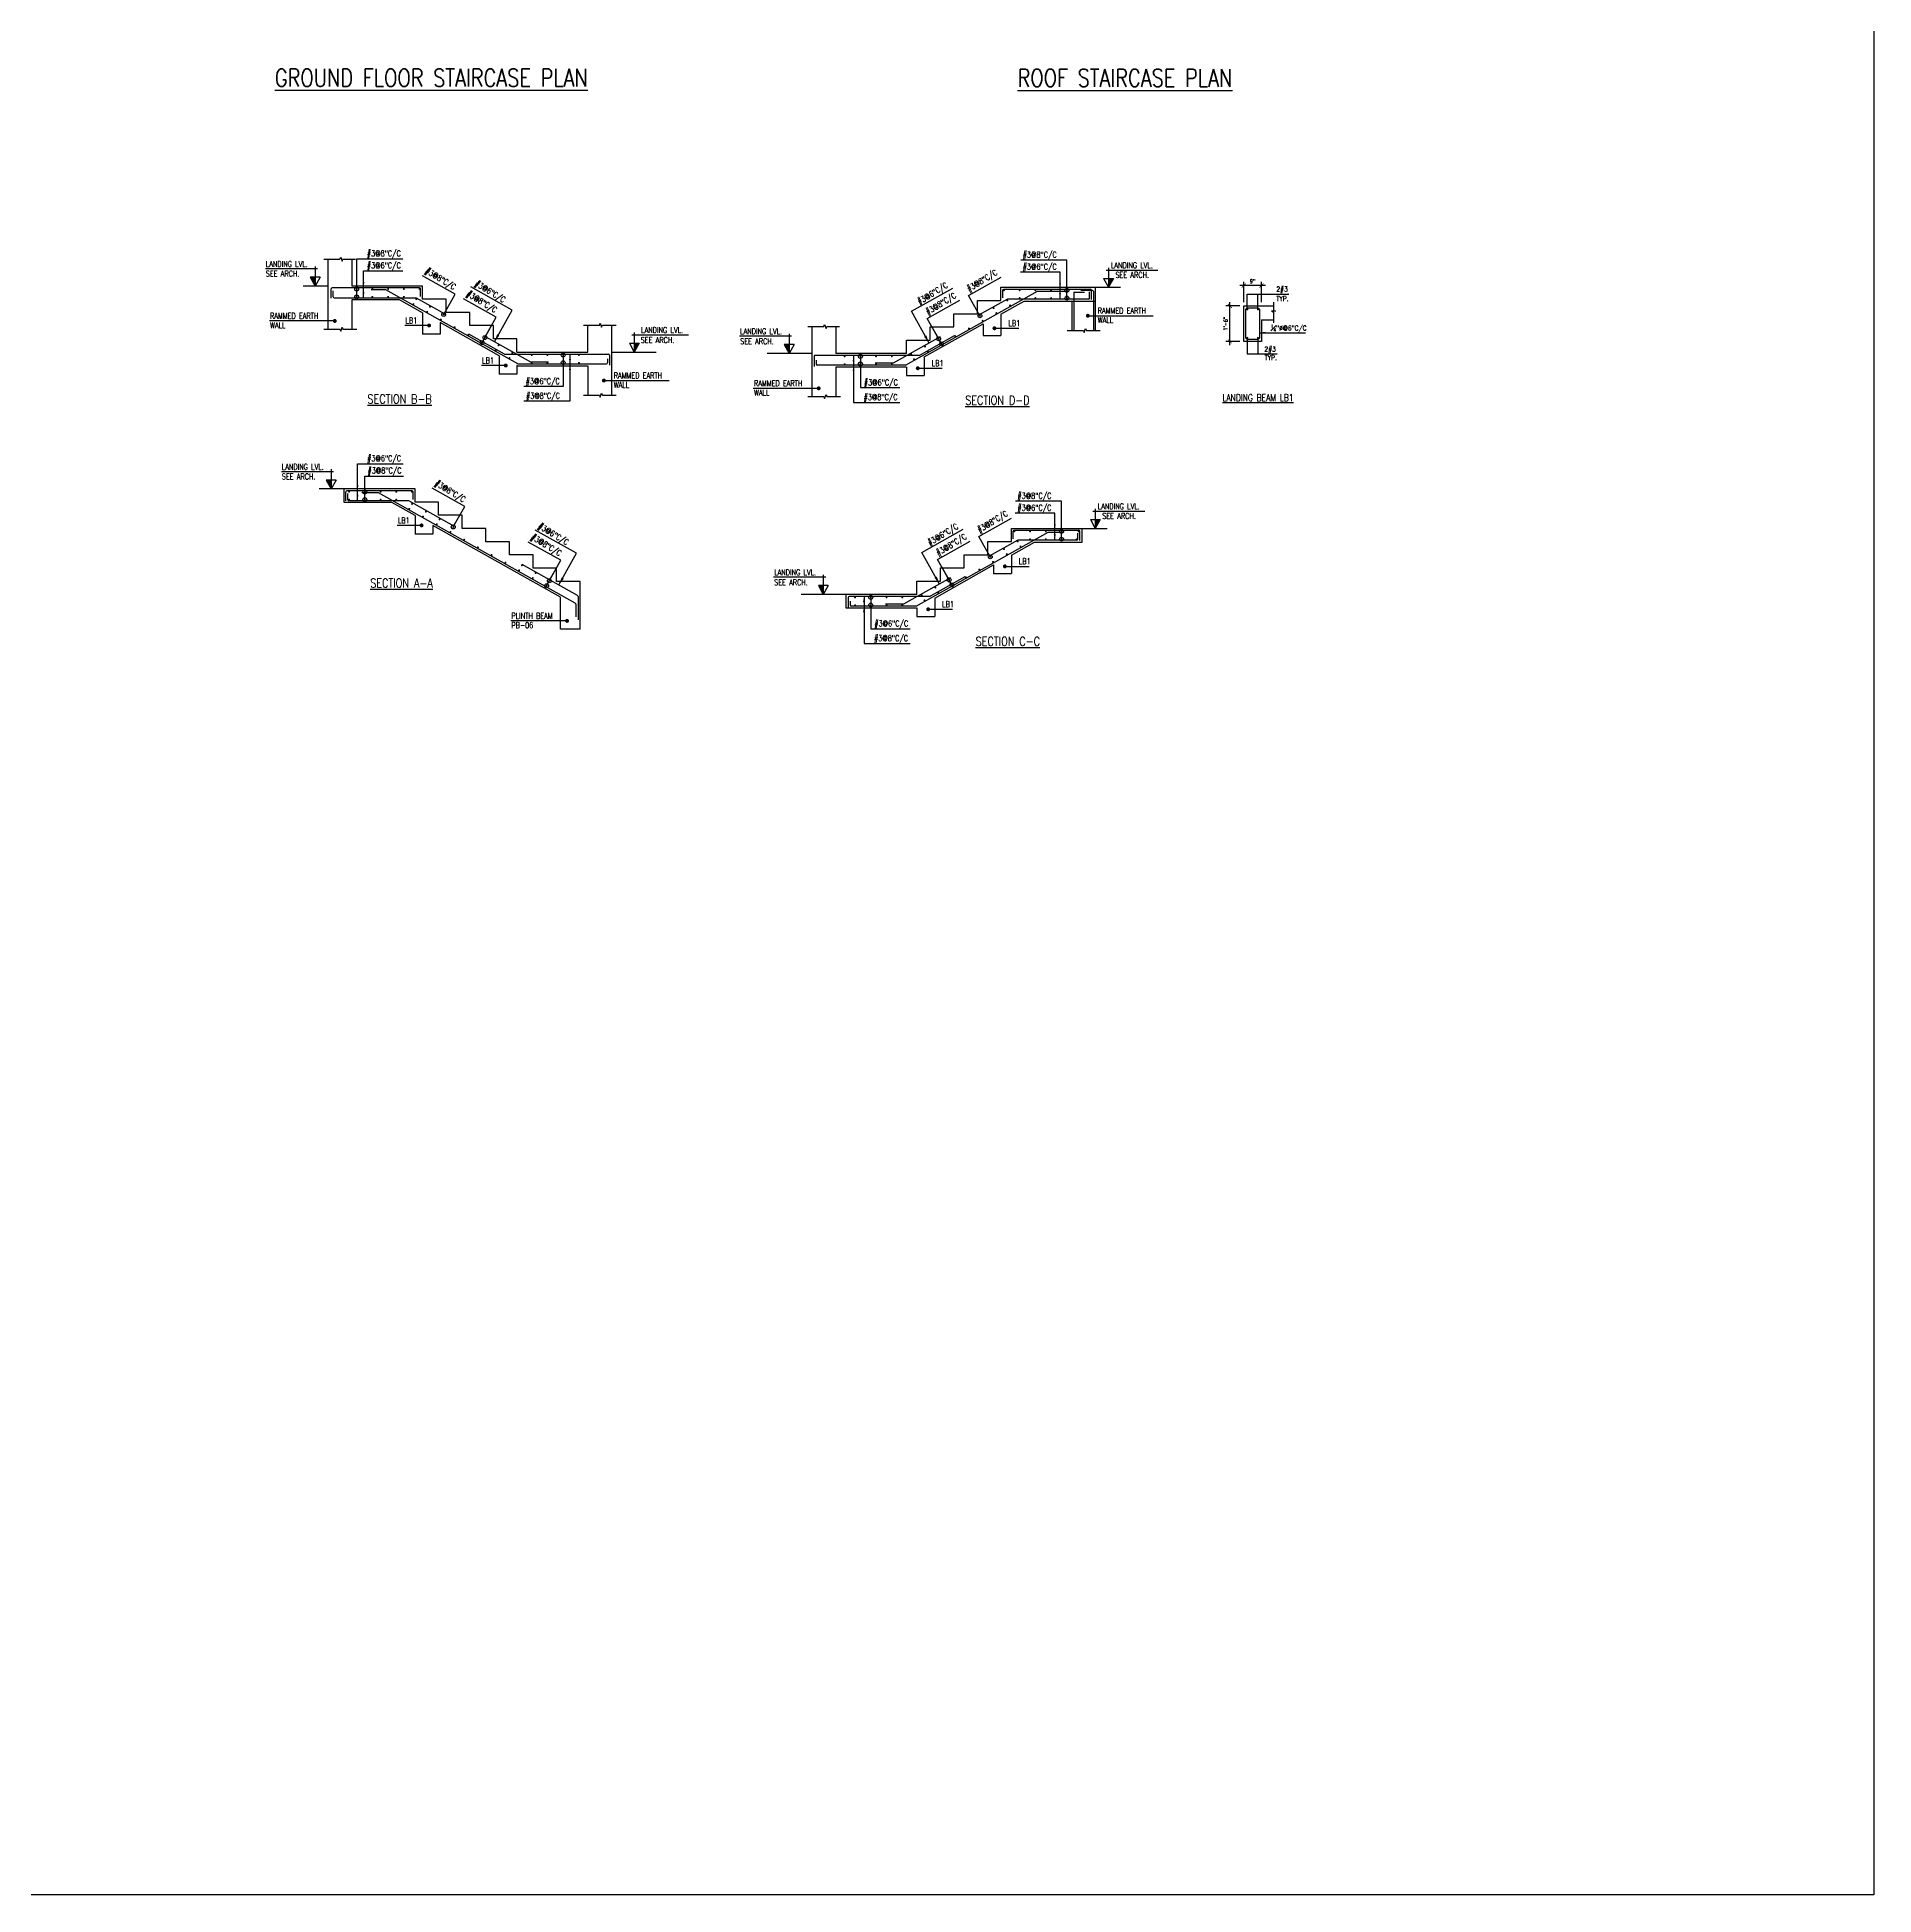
# Model space of a CAD drawing. Header units: inches. Extents: x 17147 to 26472, y -24737 to -16604.
# Drawn here: x 22539 to 23474, y -24700 to -23755 of the extents above; entities that cross this region are included whole.
import ezdxf

# ---------------------------------------------------------------- set-up
doc = ezdxf.new("R2010")
doc.units = ezdxf.units.IN
doc.header["$MEASUREMENT"] = 0
doc.linetypes.add('HIDDEN', pattern=[0.375, 0.25, -0.125])
for name, color, linetype in [('A-WALL-B', 33, 'Continuous'), ('BEAM-1', 3, 'HIDDEN'), ('BOTT. BAR', 5, 'Continuous'), ('BREAK', 1, 'Continuous'), ('DIM', 2, 'Continuous'), ('DOT', 2, 'Continuous'), ('G-DIM', 1, 'Continuous'), ('HEADING', 4, 'Continuous'), ('HEADING TEXT', 4, 'Continuous'), ('LEVEL', 2, 'Continuous'), ('S COLUMN HATCH', 253, 'Continuous'), ('SEC', 3, 'Continuous'), ('Steel', 4, 'Continuous'), ('TEXT2', 3, 'Continuous'), ('WALL', 3, 'Continuous'), ('WALL HATCH', 252, 'Continuous')]:
    doc.layers.add(name, color=color, linetype=linetype)
doc.styles.add('DIM 1-4 (A)', font='simplex.shx', dxfattribs={"width": 0.8})
doc.styles.add('DIM 1_1 (A)', font='simplex.shx', dxfattribs={"width": 0.8})
doc.styles.add('DIM 1_2 (A)', font='simplex.shx', dxfattribs={"width": 0.8})
doc.styles.add('DIM 3_8', font='simplex.shx', dxfattribs={"width": 0.8})
doc.styles.add('DIM 3_8 (A)', font='simplex.shx', dxfattribs={"width": 0.8})
doc.dimstyles.new('Copy of DIM 1_4 (A)', dxfattribs={"dimtxt": 4, "dimasz": 4, "dimexe": 4, "dimexo": 0, "dimgap": 2, "dimtad": 1, "dimdec": 0, "dimzin": 3, "dimdsep": 46, "dimlunit": 4, "dimtxsty": 'DIM 1-4 (A)', "dimblk": 'ARCHTICK', "dimcen": 6, "dimdle": 4, "dimclrd": 2, "dimclre": 2, "dimclrt": 3, "dimadec": 0, "dimazin": 2, "dimtfac": 1, "dimtdec": 0, "dimtofl": 0, "dimtmove": 0, "dimatfit": 3, "dimfxl": 0, "dimtolj": 1, "dimtzin": 0, "dimlwd": -1, "dimlwe": -1, "dimarcsym": 0})
doc.dimstyles.new('DIM 1_2 (A)', dxfattribs={"dimtxt": 2, "dimasz": 2, "dimexe": 2, "dimexo": 2, "dimgap": 1, "dimtad": 1, "dimdec": 0, "dimzin": 3, "dimdsep": 46, "dimlunit": 4, "dimtxsty": 'DIM 1_2 (A)', "dimblk": 'ARCHTICK', "dimcen": 2, "dimdle": 2, "dimclrd": 2, "dimclre": 2, "dimclrt": 3, "dimadec": 0, "dimazin": 2, "dimtfac": 1, "dimtdec": 0, "dimtofl": 0, "dimtmove": 0, "dimatfit": 3, "dimfxl": 0, "dimtolj": 1, "dimtzin": 0, "dimlwd": -1, "dimlwe": -1, "dimarcsym": 0})
doc.dimstyles.new('DIM 3_8 (A)', dxfattribs={"dimtxt": 3, "dimasz": 3, "dimexe": 3, "dimexo": 3, "dimgap": 1.5, "dimtad": 1, "dimdec": 0, "dimzin": 3, "dimdsep": 46, "dimlunit": 4, "dimtxsty": 'DIM 3_8 (A)', "dimblk": 'ARCHTICK', "dimcen": 3, "dimdle": 3, "dimclrd": 2, "dimclre": 2, "dimclrt": 3, "dimadec": 0, "dimazin": 2, "dimtfac": 1, "dimtdec": 0, "dimtofl": 0, "dimtmove": 0, "dimatfit": 3, "dimfxl": 0, "dimtolj": 1, "dimtzin": 0, "dimlwd": -1, "dimlwe": -1, "dimarcsym": 0})

# ---------------------------------------------------------------- blocks, each defined once
blk = doc.blocks.new('_ARCHTICK')
at = {"color": 0, "linetype": 'ByBlock', "const_width": 0.15}
blk.add_lwpolyline([(-0.5, -0.5), (0.5, 0.5)], dxfattribs=at)
blk = doc.blocks.new('*D42')
at = {"layer": 'DEFPOINTS', "color": 0, "transparency": 16777216}
for p in [(23153.14, -23881.76), (23153.14, -23892.11), (23162.14, -23892.11)]:
    blk.add_point(p, dxfattribs=at)
at = {"layer": 'DIM', "color": 2, "transparency": 16777216}
for p, q in [((23164.14, -23881.76), (23151.14, -23881.76)), ((23153.14, -23890.11), (23153.14, -23879.76)), ((23162.14, -23890.11), (23162.14, -23879.76))]:
    blk.add_line(p, q, dxfattribs=at)
at = {"layer": 'DIM', "color": 2, "transparency": 16777216, "xscale": 2, "yscale": 2, "zscale": 2, "rotation": 180}
blk.add_blockref('_ARCHTICK', (23153.14, -23881.76), dxfattribs=at)
at = {"layer": 'DIM', "color": 2, "transparency": 16777216, "xscale": 2, "yscale": 2, "zscale": 2}
blk.add_blockref('_ARCHTICK', (23162.14, -23881.76), dxfattribs=at)
at = {"layer": 'DIM', "color": 3, "transparency": 16777216, "insert": (23157.64, -23879.56), "char_height": 2, "attachment_point": 5, "style": 'DIM 1_2 (A)'}
blk.add_mtext('\\A1;9"', dxfattribs=at)
blk = doc.blocks.new('*D45')
at = {"layer": 'DEFPOINTS', "color": 0, "transparency": 16777216}
for p in [(23146.08, -23892.11), (23153.14, -23892.11), (23153.14, -23910.11)]:
    blk.add_point(p, dxfattribs=at)
at = {"layer": 'DIM', "color": 2, "transparency": 16777216}
for p, q in [((23151.14, -23892.11), (23144.08, -23892.11)), ((23146.08, -23912.11), (23146.08, -23890.11)), ((23151.14, -23910.11), (23144.08, -23910.11))]:
    blk.add_line(p, q, dxfattribs=at)
at = {"layer": 'DIM', "color": 2, "transparency": 16777216, "xscale": 2, "yscale": 2, "zscale": 2}
for p, rotation in [((23146.08, -23892.11), 90), ((23146.08, -23910.11), 270)]:
    blk.add_blockref('_ARCHTICK', p, dxfattribs=dict(at, rotation=rotation))
at = {"layer": 'DIM', "color": 3, "transparency": 16777216, "insert": (23143.89, -23901.11), "char_height": 2, "attachment_point": 5, "rotation": 90, "style": 'DIM 1_2 (A)'}
blk.add_mtext('\\A1;1\'-6"', dxfattribs=at)

msp = doc.modelspace()

# ---------------------------------------------------------------- hatches: boundary and pattern name
at = {"layer": 'G-DIM'}
for points in [[(22680.75779, -23881.96445), (22678.25779, -23877.46445), (22680.75779, -23877.46445)], [(23084.30598, -23882.62078), (23086.80598, -23878.12078), (23084.30598, -23878.12078)], [(22843.12691, -23915.57556), (22845.62691, -23911.07556), (22843.12691, -23911.07556)], [(22921.93686, -23916.2319), (22919.43686, -23911.7319), (22921.93686, -23911.7319)], [(22688.9101, -23985.13856), (22686.4101, -23980.63856), (22688.9101, -23980.63856)], [(23077.60565, -24005.22146), (23080.10565, -24000.72146), (23077.60565, -24000.72146)], [(22939.23653, -24038.83257), (22936.73653, -24034.33257), (22939.23653, -24034.33257)]]:
    msp.add_hatch(color=256, dxfattribs=at).paths.add_polyline_path(points)

# ---------------------------------------------------------------- linework, layer by layer
at = {"linetype": 'ByBlock'}
msp.add_lwpolyline([(20690.02909, -22728.11519), (23473.62384, -22728.11519), (23473.62384, -24700.22745), (20690.02909, -24700.22745)], close=True, dxfattribs=at)
at = {"layer": 'A-WALL-B', "color": 4}
for p, q in [((22687.4502, -23903.87569), (22687.4502, -23868.30857)), ((22699.4502, -23868.30857), (22699.4502, -23881.96445)), ((23076.61357, -23884.69212), (23076.61357, -23904.53203)), ((22699.4502, -23888.96445), (22699.4502, -23903.87569)), ((23065.61357, -23889.62078), (23065.61357, -23904.53203)), ((23066.61357, -23885.57785), (23066.61357, -23904.53203)), ((23077.61357, -23889.62078), (23077.61357, -23904.53203)), ((22819.4502, -23915.57556), (22819.4502, -23901.91968)), ((22831.4502, -23901.91968), (22831.4502, -23937.48681)), ((22933.61357, -23938.14314), (22933.61357, -23902.57602)), ((22945.61357, -23902.57602), (22945.61357, -23916.2319)), ((22819.4502, -23922.57556), (22819.4502, -23937.48681)), ((22945.61357, -23923.2319), (22945.61357, -23938.14314))]:
    msp.add_line(p, q, dxfattribs=at)
at = {"layer": 'BEAM-1', "linetype": 'ByBlock', "ltscale": 8}
for p, q in [((23153.14413, -23892.10926), (23168.25957, -23892.10926)), ((23153.14413, -23910.10926), (23153.14413, -23892.10926)), ((23162.14413, -23899.10926), (23168.25957, -23899.10926)), ((23162.14413, -23899.10926), (23162.14413, -23910.10926)), ((23162.14413, -23910.10926), (23153.14413, -23910.10926))]:
    msp.add_line(p, q, dxfattribs=at)
at = {"layer": 'BOTT. BAR'}
msp.add_lwpolyline([(23155.14413, -23893.10926), (23160.14413, -23893.10926, -0.414213562), (23161.14413, -23894.10926), (23161.14413, -23908.10926, -0.414213562), (23160.14413, -23909.10926), (23155.14413, -23909.10926, -0.414213562), (23154.14413, -23908.10926), (23154.14413, -23894.10926, -0.414213562)], format="xyb", close=True, dxfattribs=at)
at = {"layer": 'BREAK', "linetype": 'Continuous'}
msp.add_lwpolyline([(23168.25957, -23890.19571), (23168.25957, -23894.37206), (23169.26499, -23894.77365), (23167.25414, -23894.77365), (23168.25957, -23895.234), (23168.25957, -23900.6773)], dxfattribs=at)
at = {"layer": 'DOT', "const_width": 0.536}
for points in [[(23154.66315, -23893.87143, 1), (23155.19915, -23893.87143, 1)], [(23160.62511, -23893.87143, -1), (23160.08911, -23893.87143, -1)], [(23154.66315, -23908.34709, -1), (23155.19915, -23908.34709, -1)], [(23160.62511, -23908.34709, 1), (23160.08911, -23908.34709, 1)]]:
    msp.add_lwpolyline(points, format="xyb", close=True, dxfattribs=at)
at = {"layer": 'G-DIM', "linetype": 'Continuous'}
for points in [[(22685.21307, -23868.30857), (22693.39781, -23868.30857), (22693.77281, -23867.27826), (22694.52281, -23869.33887), (22694.89781, -23868.30857), (22701.36802, -23868.30857)], [(22685.21307, -23903.87569), (22693.39781, -23903.87569), (22693.77281, -23904.906), (22694.52281, -23902.84539), (22694.89781, -23903.87569), (22701.91842, -23903.87569)], [(22817.21307, -23901.91968), (22825.39781, -23901.91968), (22825.77281, -23900.88938), (22826.52281, -23902.94998), (22826.89781, -23901.91968), (22833.91842, -23901.91968)], [(22931.37644, -23902.57602), (22939.56119, -23902.57602), (22939.93619, -23901.54571), (22940.68619, -23903.60632), (22941.06119, -23902.57602), (22947.53139, -23902.57602)], [(23063.37644, -23904.53203), (23071.56119, -23904.53203), (23071.93619, -23905.56233), (23072.68619, -23903.50172), (23073.06119, -23904.53203), (23080.08179, -23904.53203)], [(22817.21307, -23937.48681), (22825.39781, -23937.48681), (22825.77281, -23938.51711), (22826.52281, -23936.4565), (22826.89781, -23937.48681), (22833.91842, -23937.48681)], [(22931.37644, -23938.14314), (22939.56119, -23938.14314), (22939.93619, -23939.17345), (22940.68619, -23937.11284), (22941.06119, -23938.14314), (22948.08179, -23938.14314)]]:
    msp.add_lwpolyline(points, dxfattribs=at)
at = {"layer": 'LEVEL'}
for p, q in [((22681.98624, -23873.26176), (22655.58859, -23873.26176)), ((22680.75779, -23872.01781), (22680.75779, -23881.96445)), ((23083.07754, -23873.91809), (23109.47518, -23873.91809)), ((23084.30598, -23872.67414), (23084.30598, -23882.62078)), ((22687.4502, -23881.96445), (22674.68226, -23881.96445)), ((22683.25779, -23877.46445), (22678.25779, -23877.46445)), ((22678.25779, -23877.46445), (22680.75779, -23881.96445)), ((22683.25779, -23877.46445), (22680.75779, -23881.96445)), ((23077.61357, -23882.62078), (23090.38151, -23882.62078)), ((23081.80598, -23878.12078), (23086.80598, -23878.12078)), ((23081.80598, -23878.12078), (23084.30598, -23882.62078)), ((23086.80598, -23878.12078), (23084.30598, -23882.62078)), ((22840.62691, -23911.07556), (22845.62691, -23911.07556)), ((22840.62691, -23911.07556), (22843.12691, -23915.57556)), ((22841.89847, -23906.87287), (22870.69138, -23906.87287)), ((22843.12691, -23905.62892), (22843.12691, -23915.57556)), ((22845.62691, -23911.07556), (22843.12691, -23915.57556)), ((22923.16531, -23907.52921), (22896.66954, -23907.52921)), ((22924.43686, -23911.7319), (22919.43686, -23911.7319)), ((22919.43686, -23911.7319), (22921.93686, -23916.2319)), ((22921.93686, -23906.28526), (22921.93686, -23916.2319)), ((22924.43686, -23911.7319), (22921.93686, -23916.2319)), ((22831.4502, -23915.57556), (22854.29578, -23915.57556)), ((22933.61357, -23916.2319), (22910.768, -23916.2319)), ((22690.13855, -23976.43587), (22663.7409, -23976.43587)), ((22688.9101, -23975.19192), (22688.9101, -23985.13856)), ((22695.60251, -23985.13856), (22682.83457, -23985.13856)), ((22691.4101, -23980.63856), (22686.4101, -23980.63856)), ((22686.4101, -23980.63856), (22688.9101, -23985.13856)), ((22691.4101, -23980.63856), (22688.9101, -23985.13856)), ((23076.3772, -23996.51877), (23102.77485, -23996.51877)), ((23077.60565, -23995.27482), (23077.60565, -24005.22146)), ((23070.91324, -24005.22146), (23083.68118, -24005.22146)), ((23075.10565, -24000.72146), (23080.10565, -24000.72146)), ((23075.10565, -24000.72146), (23077.60565, -24005.22146)), ((23080.10565, -24000.72146), (23077.60565, -24005.22146)), ((22940.46498, -24030.12988), (22913.9692, -24030.12988)), ((22941.73653, -24034.33257), (22936.73653, -24034.33257)), ((22936.73653, -24034.33257), (22939.23653, -24038.83257)), ((22939.23653, -24028.88593), (22939.23653, -24038.83257)), ((22941.73653, -24034.33257), (22939.23653, -24038.83257)), ((22950.91324, -24038.83257), (22928.06767, -24038.83257))]:
    msp.add_line(p, q, dxfattribs=at)
at = {"layer": 'SEC'}
for p, q in [((22735.4502, -23881.96445), (22699.4502, -23881.96445)), ((22735.4502, -23888.68667), (22735.4502, -23881.96445)), ((23029.61357, -23889.34301), (23029.61357, -23882.62078)), ((23029.61357, -23882.62078), (23077.61357, -23882.62078)), ((22723.66926, -23888.96445), (22699.4502, -23888.96445)), ((22735.4502, -23895.56396), (22723.66926, -23888.96445)), ((22747.4502, -23888.68667), (22735.4502, -23888.68667)), ((22747.4502, -23895.40889), (22747.4502, -23888.68667)), ((23017.61357, -23889.34301), (23029.61357, -23889.34301)), ((23017.61357, -23896.06523), (23017.61357, -23889.34301)), ((23029.61357, -23896.22029), (23041.39451, -23889.62078)), ((23041.39451, -23889.62078), (23065.61357, -23889.62078)), ((23065.61357, -23889.62078), (23077.61357, -23889.62078)), ((22774.4502, -23917.41118), (22744.4502, -23900.60562)), ((22759.4502, -23895.40889), (22747.4502, -23895.40889)), ((22759.4502, -23902.13111), (22759.4502, -23895.40889)), ((22771.4502, -23902.13111), (22759.4502, -23902.13111)), ((22771.4502, -23908.85334), (22771.4502, -23902.13111)), ((22990.61357, -23918.06752), (23020.61357, -23901.26196)), ((22993.61357, -23902.78745), (23005.61357, -23902.78745)), ((22993.61357, -23909.50967), (22993.61357, -23902.78745)), ((23005.61357, -23896.06523), (23017.61357, -23896.06523)), ((23005.61357, -23902.78745), (23005.61357, -23896.06523)), ((22744.4502, -23906.50611), (22735.4502, -23906.50611)), ((22783.4502, -23908.85334), (22771.4502, -23908.85334)), ((22783.4502, -23915.57556), (22783.4502, -23908.85334)), ((22981.61357, -23909.50967), (22993.61357, -23909.50967)), ((22981.61357, -23916.2319), (22981.61357, -23909.50967)), ((23020.61357, -23907.16245), (23029.61357, -23907.16245)), ((22783.4502, -23915.57556), (22819.4502, -23915.57556)), ((22783.66926, -23922.57556), (22783.4502, -23922.45285)), ((22783.66926, -23922.57556), (22819.4502, -23922.57556)), ((22981.61357, -23916.2319), (22945.61357, -23916.2319)), ((22783.4502, -23926.85334), (22774.4502, -23926.85334)), ((22981.39451, -23923.2319), (22945.61357, -23923.2319)), ((22981.39451, -23923.2319), (22981.61357, -23923.10918)), ((22981.61357, -23927.50967), (22990.61357, -23927.50967)), ((22731.60251, -23985.13856), (22695.60251, -23985.13856)), ((22731.60251, -23991.86078), (22731.60251, -23985.13856)), ((22719.82157, -23992.13856), (22695.60251, -23992.13856)), ((22731.60251, -23998.73807), (22719.82157, -23992.13856)), ((22743.60251, -23991.86078), (22731.60251, -23991.86078)), ((22743.60251, -23998.583), (22743.60251, -23991.86078)), ((22755.60251, -23998.583), (22743.60251, -23998.583)), ((22755.60251, -24005.30523), (22755.60251, -23998.583)), ((22805.60251, -24040.19177), (22740.60251, -24003.77973)), ((22767.60251, -24005.30523), (22755.60251, -24005.30523)), ((22767.60251, -24012.02745), (22767.60251, -24005.30523)), ((23034.91324, -24011.94368), (23034.91324, -24005.22146)), ((23034.91324, -24005.22146), (23070.91324, -24005.22146)), ((22740.60251, -24008.18022), (22731.60251, -24008.18022)), ((22779.60251, -24012.02745), (22767.60251, -24012.02745)), ((22779.60251, -24018.74967), (22779.60251, -24012.02745)), ((23022.91324, -24011.94368), (23034.91324, -24011.94368)), ((23022.91324, -24018.6659), (23022.91324, -24011.94368)), ((23034.91324, -24018.82097), (23046.69418, -24012.22146)), ((23046.69418, -24012.22146), (23070.91324, -24012.22146)), ((22791.60251, -24018.74967), (22779.60251, -24018.74967)), ((22791.60251, -24025.47189), (22791.60251, -24018.74967)), ((22803.60251, -24025.47189), (22791.60251, -24025.47189)), ((22803.60251, -24032.19412), (22803.60251, -24025.47189)), ((22995.91324, -24040.66819), (23025.91324, -24023.86263)), ((22998.91324, -24025.38813), (23010.91324, -24025.38813)), ((22998.91324, -24032.11035), (22998.91324, -24025.38813)), ((23010.91324, -24018.6659), (23022.91324, -24018.6659)), ((23010.91324, -24025.38813), (23010.91324, -24018.6659)), ((22815.60251, -24032.19412), (22803.60251, -24032.19412)), ((22815.60251, -24038.91634), (22815.60251, -24032.19412)), ((22815.60251, -24056.41634), (22815.60251, -24032.23213)), ((22986.91324, -24032.11035), (22998.91324, -24032.11035)), ((22986.91324, -24038.83257), (22986.91324, -24032.11035)), ((23025.91324, -24028.26313), (23034.91324, -24028.26313)), ((22805.60251, -24056.41634), (22805.60251, -24040.19177)), ((22986.91324, -24038.83257), (22950.91324, -24038.83257)), ((22986.69418, -24045.83257), (22950.91324, -24045.83257)), ((22986.69418, -24045.83257), (22986.91324, -24045.70986)), ((22986.91324, -24050.11035), (22995.91324, -24050.11035)), ((22815.60251, -24056.41634), (22805.60251, -24056.41634))]:
    msp.add_line(p, q, dxfattribs=at)
at = {"layer": 'SEC', "color": 2}
for p, q in [((23154.93115, -23893.87143), (23154.93115, -23886.12508)), ((23154.93115, -23886.12508), (23176.08158, -23886.12508)), ((23160.35711, -23893.87143), (23160.35711, -23886.12508)), ((23154.93115, -23908.34709), (23154.93115, -23916.41976)), ((23160.35711, -23908.34709), (23160.35711, -23916.41976)), ((23154.93115, -23916.41976), (23170.09123, -23916.41976))]:
    msp.add_line(p, q, dxfattribs=at)
at = {"layer": 'Steel'}
for p, q in [((22688.9502, -23888.09086), (22688.9502, -23883.46445)), ((22689.965, -23887.46445), (22689.965, -23884.33945)), ((22716.78978, -23883.96445), (22709.25041, -23883.96445)), ((22783.93027, -23921.57556), (22716.78978, -23883.96445)), ((22981.1335, -23922.2319), (23048.274, -23884.62078)), ((23048.274, -23884.62078), (23063.77293, -23884.62078)), ((23067.11357, -23885.07785), (23072.0452, -23885.07785)), ((23076.11357, -23884.19212), (23070.29581, -23884.19212)), ((23074.74554, -23888.12079), (23074.74554, -23884.99579)), ((23075.64136, -23888.7472), (23075.64136, -23884.12079)), ((22777.05079, -23916.57556), (22759.01724, -23906.47343)), ((22988.01299, -23917.2319), (23006.04653, -23907.12977)), ((22777.05079, -23916.57556), (22829.9502, -23916.57556)), ((22783.93027, -23921.57556), (22828.9502, -23921.57556)), ((22829.4502, -23919.00199), (22829.4502, -23921.07556)), ((22830.4502, -23917.07556), (22830.4502, -23922.24114)), ((22934.61357, -23917.7319), (22934.61357, -23922.89747)), ((22988.01299, -23917.2319), (22935.11357, -23917.2319)), ((22935.61357, -23919.65832), (22935.61357, -23921.7319)), ((22981.1335, -23922.2319), (22936.11357, -23922.2319)), ((22696.34913, -23991.26497), (22696.34913, -23986.63856)), ((22697.36392, -23990.63856), (22697.36392, -23987.51356)), ((22712.94209, -23987.13856), (22704.61077, -23987.13856)), ((22813.09124, -24043.24063), (22712.94209, -23987.13856)), ((22986.43317, -24044.83257), (23053.57367, -24007.22146)), ((23053.57367, -24007.22146), (23061.04396, -24007.22146)), ((23068.64893, -24010.72146), (23068.64893, -24007.59646)), ((23069.66373, -24011.34787), (23069.66373, -24006.72146)), ((22993.31266, -24039.83257), (23011.3462, -24029.73045)), ((22813.60251, -24050.26471), (22813.60251, -24044.11307)), ((22951.91324, -24040.33257), (22951.91324, -24045.49815)), ((22993.31266, -24039.83257), (22952.41324, -24039.83257)), ((22952.91324, -24042.259), (22952.91324, -24044.33257)), ((22986.43317, -24044.83257), (22953.41324, -24044.83257))]:
    msp.add_line(p, q, dxfattribs=at)
for points in [[(22734.4502, -23887.31864), (22734.4502, -23883.46445, 0.414213562), (22733.9502, -23882.96445), (22689.4502, -23882.96445)], [(23030.61357, -23887.97498), (23030.61357, -23884.12078, -0.414213562), (23031.11357, -23883.62078), (23075.14136, -23883.62079)], [(22730.60251, -23990.49276), (22730.60251, -23986.63856, 0.414213562), (22730.10251, -23986.13856), (22696.84913, -23986.13856)], [(23035.91324, -24010.57566), (23035.91324, -24006.72146, -0.414213562), (23036.41324, -24006.22146), (23069.16373, -24006.22146)], [(22785.93456, -24023.44301), (22814.09124, -24039.21596, -0.27142738), (22814.60251, -24040.0884), (22814.60251, -24051.719)]]:
    msp.add_lwpolyline(points, format="xyb", dxfattribs=at)
at = {"layer": 'Steel', "const_width": 0.5}
for points in [[(22701.66784, -23883.45924, 1), (22702.16784, -23883.45924, 1)], [(22709.66784, -23883.45924, 1), (22710.16784, -23883.45924, 1)], [(22717.66784, -23883.45924, 1), (22718.16784, -23883.45924, 1)], [(22725.66784, -23883.45924, 1), (22726.16784, -23883.45924, 1)], [(22733.66784, -23883.45924, 1), (22734.16784, -23883.45924, 1)], [(23031.39594, -23884.11558, -1), (23030.89594, -23884.11558, -1)], [(23039.39594, -23884.11558, -1), (23038.89594, -23884.11558, -1)], [(23047.39594, -23884.11558, -1), (23046.89594, -23884.11558, -1)], [(23055.39594, -23884.11558, -1), (23054.89594, -23884.11558, -1)], [(23063.39594, -23884.11558, -1), (23062.89594, -23884.11558, -1)], [(22701.66784, -23887.46898, 1), (22702.16784, -23887.46898, 1)], [(22709.66784, -23887.46898, 1), (22710.16784, -23887.46898, 1)], [(22717.66784, -23887.46898, 1), (22718.16784, -23887.46898, 1)], [(22725.66784, -23887.46898, 1), (22726.16784, -23887.46898, 1)], [(22730.54292, -23891.17164, 1), (22731.04292, -23891.17164, 1)], [(22731.9626, -23888.63733, 1), (22732.4626, -23888.63733, 1)], [(22737.52242, -23895.08145, 1), (22738.02242, -23895.08145, 1)], [(22738.9421, -23892.54714, 1), (22739.4421, -23892.54714, 1)], [(23026.12167, -23893.20347, -1), (23025.62167, -23893.20347, -1)], [(23033.10117, -23889.29366, -1), (23032.60117, -23889.29366, -1)], [(23034.52085, -23891.82797, -1), (23034.02085, -23891.82797, -1)], [(23039.39594, -23888.12531, -1), (23038.89594, -23888.12531, -1)], [(23047.39594, -23888.12531, -1), (23046.89594, -23888.12531, -1)], [(23055.39594, -23888.12531, -1), (23054.89594, -23888.12531, -1)], [(23063.39594, -23888.12531, -1), (23062.89594, -23888.12531, -1)], [(22744.50192, -23898.99126, 1), (22745.00192, -23898.99126, 1)], [(22745.9216, -23896.45695, 1), (22746.4216, -23896.45695, 1)], [(22751.48141, -23902.90107, 1), (22751.98141, -23902.90107, 1)], [(23013.58236, -23903.55741, -1), (23013.08236, -23903.55741, -1)], [(23019.14218, -23897.11329, -1), (23018.64218, -23897.11329, -1)], [(23020.56186, -23899.6476, -1), (23020.06186, -23899.6476, -1)], [(23027.54136, -23895.73778, -1), (23027.04136, -23895.73778, -1)], [(22758.46091, -23906.81088, 1), (22758.96091, -23906.81088, 1)], [(22765.44041, -23910.72069, 1), (22765.94041, -23910.72069, 1)], [(22766.86009, -23908.18638, 1), (22767.36009, -23908.18638, 1)], [(22773.83959, -23912.09619, 1), (22774.33959, -23912.09619, 1)], [(22991.22419, -23912.75253, -1), (22990.72419, -23912.75253, -1)], [(22998.20369, -23908.84272, -1), (22997.70369, -23908.84272, -1)], [(22999.62337, -23911.37703, -1), (22999.12337, -23911.37703, -1)], [(23006.60287, -23907.46722, -1), (23006.10287, -23907.46722, -1)], [(22772.4199, -23914.6305, 1), (22772.9199, -23914.6305, 1)], [(22779.3994, -23918.54031, 1), (22779.8994, -23918.54031, 1)], [(22780.81908, -23916.00601, 1), (22781.31908, -23916.00601, 1)], [(22790.69091, -23917.07036, 1), (22791.19091, -23917.07036, 1)], [(22790.69091, -23921.08009, 1), (22791.19091, -23921.08009, 1)], [(22798.69091, -23917.07036, 1), (22799.19091, -23917.07036, 1)], [(22798.69091, -23921.08009, 1), (22799.19091, -23921.08009, 1)], [(22806.69091, -23917.07036, 1), (22807.19091, -23917.07036, 1)], [(22806.69091, -23921.08009, 1), (22807.19091, -23921.08009, 1)], [(22814.69091, -23917.07036, 1), (22815.19091, -23917.07036, 1)], [(22814.69091, -23921.08009, 1), (22815.19091, -23921.08009, 1)], [(22950.37286, -23917.72669, -1), (22949.87286, -23917.72669, -1)], [(22950.37286, -23921.73643, -1), (22949.87286, -23921.73643, -1)], [(22958.37286, -23917.72669, -1), (22957.87286, -23917.72669, -1)], [(22958.37286, -23921.73643, -1), (22957.87286, -23921.73643, -1)], [(22966.37286, -23917.72669, -1), (22965.87286, -23917.72669, -1)], [(22966.37286, -23921.73643, -1), (22965.87286, -23921.73643, -1)], [(22974.37286, -23917.72669, -1), (22973.87286, -23917.72669, -1)], [(22974.37286, -23921.73643, -1), (22973.87286, -23921.73643, -1)], [(22984.24469, -23916.66234, -1), (22983.74469, -23916.66234, -1)], [(22985.66437, -23919.19665, -1), (22985.16437, -23919.19665, -1)], [(22992.64387, -23915.28684, -1), (22992.14387, -23915.28684, -1)], [(22697.82015, -23986.63336, 1), (22698.32015, -23986.63336, 1)], [(22705.82015, -23986.63336, 1), (22706.32015, -23986.63336, 1)], [(22713.82015, -23986.63336, 1), (22714.32015, -23986.63336, 1)], [(22721.82015, -23986.63336, 1), (22722.32015, -23986.63336, 1)], [(22729.82015, -23986.63336, 1), (22730.32015, -23986.63336, 1)], [(22697.82015, -23990.64309, 1), (22698.32015, -23990.64309, 1)], [(22705.82015, -23990.64309, 1), (22706.32015, -23990.64309, 1)], [(22713.82015, -23990.64309, 1), (22714.32015, -23990.64309, 1)], [(22721.82015, -23990.64309, 1), (22722.32015, -23990.64309, 1)], [(22728.43586, -23995.32082, 1), (22728.93586, -23995.32082, 1)], [(22729.85554, -23992.78651, 1), (22730.35554, -23992.78651, 1)], [(22736.83504, -23996.69632, 1), (22737.33504, -23996.69632, 1)], [(22735.41536, -23999.23063, 1), (22735.91536, -23999.23063, 1)], [(22742.39485, -24003.14044, 1), (22742.89485, -24003.14044, 1)], [(22743.81453, -24000.60613, 1), (22744.31453, -24000.60613, 1)], [(22749.37435, -24007.05025, 1), (22749.87435, -24007.05025, 1)], [(22750.79403, -24004.51595, 1), (22751.29403, -24004.51595, 1)], [(23036.69561, -24006.71626, -1), (23036.19561, -24006.71626, -1)], [(23044.69561, -24006.71626, -1), (23044.19561, -24006.71626, -1)], [(23052.69561, -24006.71626, -1), (23052.19561, -24006.71626, -1)], [(23060.69561, -24006.71626, -1), (23060.19561, -24006.71626, -1)], [(23069.34959, -24006.71626, -1), (23068.84959, -24006.71626, -1)], [(22756.35385, -24010.96007, 1), (22756.85385, -24010.96007, 1)], [(22763.33334, -24014.86988, 1), (22763.83334, -24014.86988, 1)], [(23031.42134, -24015.80415, -1), (23030.92134, -24015.80415, -1)], [(23038.40084, -24011.89434, -1), (23037.90084, -24011.89434, -1)], [(23039.82052, -24014.42865, -1), (23039.32052, -24014.42865, -1)], [(23044.69561, -24010.72599, -1), (23044.19561, -24010.72599, -1)], [(23052.69561, -24010.72599, -1), (23052.19561, -24010.72599, -1)], [(23060.69561, -24010.72599, -1), (23060.19561, -24010.72599, -1)], [(23068.38951, -24010.72599, -1), (23067.88951, -24010.72599, -1)], [(22770.31284, -24018.77969, 1), (22770.81284, -24018.77969, 1)], [(22777.29234, -24022.6895, 1), (22777.79234, -24022.6895, 1)], [(22784.27183, -24026.59931, 1), (22784.77183, -24026.59931, 1)], [(22785.69152, -24024.065, 1), (22786.19152, -24024.065, 1)], [(23018.88203, -24026.15808, -1), (23018.38203, -24026.15808, -1)], [(23024.44184, -24019.71396, -1), (23023.94184, -24019.71396, -1)], [(23025.86153, -24022.24827, -1), (23025.36153, -24022.24827, -1)], [(23032.84102, -24018.33846, -1), (23032.34102, -24018.33846, -1)], [(22791.25133, -24030.50912, 1), (22791.75133, -24030.50912, 1)], [(22792.67101, -24027.97481, 1), (22793.17101, -24027.97481, 1)], [(22798.23083, -24034.41893, 1), (22798.73083, -24034.41893, 1)], [(22799.65051, -24031.88462, 1), (22800.15051, -24031.88462, 1)], [(22996.52386, -24035.35321, -1), (22996.02386, -24035.35321, -1)], [(23003.50335, -24031.44339, -1), (23003.00335, -24031.44339, -1)], [(23004.92304, -24033.9777, -1), (23004.42304, -24033.9777, -1)], [(23011.90253, -24030.06789, -1), (23011.40253, -24030.06789, -1)], [(22955.67253, -24040.32737, -1), (22955.17253, -24040.32737, -1)], [(22955.67253, -24044.3371, -1), (22955.17253, -24044.3371, -1)], [(22963.67253, -24040.32737, -1), (22963.17253, -24040.32737, -1)], [(22963.67253, -24044.3371, -1), (22963.17253, -24044.3371, -1)], [(22971.67253, -24040.32737, -1), (22971.17253, -24040.32737, -1)], [(22971.67253, -24044.3371, -1), (22971.17253, -24044.3371, -1)], [(22979.67253, -24040.32737, -1), (22979.17253, -24040.32737, -1)], [(22979.67253, -24044.3371, -1), (22979.17253, -24044.3371, -1)], [(22989.54436, -24039.26302, -1), (22989.04436, -24039.26302, -1)], [(22990.96404, -24041.79733, -1), (22990.46404, -24041.79733, -1)], [(22997.94354, -24037.88752, -1), (22997.44354, -24037.88752, -1)]]:
    msp.add_lwpolyline(points, format="xyb", close=True, dxfattribs=at)
at = {"layer": 'Steel'}
for points in [[(22690.46437, -23887.96445), (22732.11481, -23887.96445), (22746.78658, -23896.18336)], [(23074.24617, -23888.62079), (23032.94897, -23888.62078), (23018.2772, -23896.83969)], [(22766.39545, -23907.16795), (22790.32969, -23920.57556), (22799.42088, -23920.57556)], [(22998.66833, -23907.82429), (22974.73409, -23921.2319), (22965.64289, -23921.2319)], [(22697.8632, -23991.13856), (22728.26712, -23991.13856), (22751.53884, -24004.17503)], [(23068.14956, -24011.22146), (23038.24863, -24011.22146), (23023.57686, -24019.44037)], [(23003.96799, -24030.42497), (22980.03376, -24043.83257), (22970.94256, -24043.83257)]]:
    msp.add_lwpolyline(points, dxfattribs=at)
for centre, radius, start, end in [((22689.4502, -23883.46445), 0.5, 90, 180), ((23067.11357, -23885.57785), 0.5, 90, 180), ((23075.14136, -23884.12079), 0.5, 0, 90), ((23076.11357, -23884.69212), 0.5, 0, 90), ((22690.465, -23887.46445), 0.5, 180, 270), ((23074.24554, -23888.12079), 0.5, 270, 0), ((22828.9502, -23921.07556), 0.5, 270, 0), ((22829.9502, -23917.07556), 0.5, 0, 90), ((22935.11357, -23917.7319), 0.5, 90, 180), ((22936.11357, -23921.7319), 0.5, 180, 270), ((22696.84913, -23986.63856), 0.5, 90, 180), ((22697.86392, -23990.63856), 0.5, 180, 270), ((23069.16373, -24006.72146), 0.5, 0, 90), ((23068.14893, -24010.72146), 0.5, 270, 0), ((22812.60251, -24044.11307), 1, 0, 60.74309514), ((22952.41324, -24040.33257), 0.5, 90, 180), ((22953.41324, -24044.33257), 0.5, 180, 270)]:
    msp.add_arc(centre, radius, start, end, dxfattribs=at)
at = {"layer": 'WALL'}
for p, q in [((23077.61357, -23882.62078), (23077.61357, -23889.62078)), ((22735.4502, -23895.56396), (22735.4502, -23906.50611)), ((22744.4502, -23900.60562), (22744.4502, -23906.50611)), ((23020.61357, -23901.26196), (23020.61357, -23907.16245)), ((23029.61357, -23896.22029), (23029.61357, -23907.16245)), ((22774.4502, -23917.41118), (22774.4502, -23926.85334)), ((22783.4502, -23922.45285), (22783.4502, -23926.85334)), ((22990.61357, -23918.06752), (22990.61357, -23927.50967)), ((22981.61357, -23923.10918), (22981.61357, -23927.50967)), ((22695.60251, -23992.13856), (22695.60251, -23985.13856)), ((22731.60251, -23998.73807), (22731.60251, -24008.18022)), ((22740.60251, -24003.77973), (22740.60251, -24008.18022)), ((23070.91324, -24012.22146), (23070.91324, -24005.22146)), ((23025.91324, -24023.86263), (23025.91324, -24028.26313)), ((23034.91324, -24018.82097), (23034.91324, -24028.26313)), ((22950.91324, -24045.83257), (22950.91324, -24038.83257)), ((22986.91324, -24045.70986), (22986.91324, -24050.11035)), ((22995.91324, -24040.66819), (22995.91324, -24050.11035))]:
    msp.add_line(p, q, dxfattribs=at)

# ---------------------------------------------------------------- texts
at = {"layer": 'HEADING', "style": 'DIM 3_8 (A)', "width": 0.8}
msp.add_text('%%ULANDING BEAM LB1', height=3.5, dxfattribs=at).set_placement((23142.29388, -23940.48874))
at = {"layer": 'HEADING TEXT', "linetype": 'Continuous', "style": 'DIM 1_1 (A)', "width": 0.8}
for s, height, p in [('%%UGROUND FLOOR STAIRCASE PLAN', 9, (22660.30907, -23780.56823)), ('%%UROOF STAIRCASE PLAN', 9, (23038.08842, -23780.65995)), ('%%USECTION B-B', 4.5, (22707.38046, -23941.68594)), ('%%USECTION D-D', 4.5, (23011.44903, -23942.34228)), ('%%USECTION A-A', 4.5, (22708.8222, -24035.30445)), ('%%USECTION C-C', 4.5, (23016.7487, -24064.94295))]:
    msp.add_text(s, height=height, dxfattribs=at).set_placement(p)
at = {"layer": 'S COLUMN HATCH', "color": 3, "style": 'DIM 3_8', "width": 0.8}
for s, p in [('SEE ARCH.', (22655.70205, -23877.17459)), ('LANDING LVL.', (22655.69787, -23872.27312)), ('LANDING LVL.', (23085.59448, -23872.92946)), ('SEE ARCH.', (23087.87594, -23877.83092)), ('LANDING LVL.', (22846.60557, -23905.86103)), ('LANDING LVL.', (22896.98392, -23906.51736)), ('SEE ARCH.', (22846.41216, -23910.94695)), ('SEE ARCH.', (22896.99567, -23911.60329)), ('SEE ARCH.', (22663.85436, -23980.3487)), ('LANDING LVL.', (22663.85018, -23975.44724)), ('LANDING LVL.', (23078.89414, -23995.53014)), ('SEE ARCH.', (23081.17561, -24000.4316)), ('LANDING LVL.', (22914.28359, -24029.11804)), ('SEE ARCH.', (22914.29533, -24034.20396))]:
    msp.add_text(s, height=3, dxfattribs=at).set_placement(p)
at = {"layer": 'TEXT2', "style": 'DIM 1-4 (A)', "width": 0.8}
for s, rotation, p in [('#3@8"C/C', 328.57043532, (22736.46004, -23875.03316)), ('#3@8"C/C', 31.42956468, (23013.39094, -23884.9862)), ('#3@8"C/C', 328.57043532, (22757.40751, -23886.74655)), ('#3@6"C/C', 328.57043532, (22761.6802, -23881.53832)), ('#3@6"C/C', 31.42956468, (22988.17078, -23891.49136)), ('#3@8"C/C', 31.42956468, (22992.44347, -23896.69959)), ('#3@8"C/C', 328.57043532, (22741.33247, -23983.09215)), ('#3@8"C/C', 31.42956468, (23018.69061, -24007.58688)), ('#3@8"C/C', 328.57043532, (22790.19793, -24010.44479)), ('#3@6"C/C', 328.57043532, (22793.83251, -24004.8791)), ('#3@6"C/C', 31.42956468, (22993.47045, -24014.09204)), ('#3@8"C/C', 31.42956468, (22997.74313, -24019.30027))]:
    msp.add_text(s, height=3, rotation=rotation, dxfattribs=at).set_placement(p)
at = {"layer": 'TEXT2', "width": 0.8}
for s, height, style, p in [('2#3', 2.5, 'DIM 3_8 (A)', (23169.71427, -23884.78228)), ('RAMMED EARTH', 3, 'DIM 1_2 (A)', (23078.84073, -23896.01021)), ('TYP.', 2.5, 'DIM 3_8 (A)', (23169.71427, -23889.59757)), ('WALL', 3, 'DIM 1_2 (A)', (22657.84707, -23903.44586)), ('RAMMED EARTH', 3, 'DIM 1_2 (A)', (22657.84707, -23898.67529)), ('LB1', 3, 'DIM 1_2 (A)', (22726.72135, -23900.97678)), ('LB1', 3, 'DIM 1_2 (A)', (23033.42814, -23902.3686)), ('WALL', 3, 'DIM 1_2 (A)', (23078.90626, -23900.78077)), ('2#3', 2.5, 'DIM 3_8 (A)', (23163.6419, -23915.32454)), ('LB1', 3, 'DIM 1_2 (A)', (22765.72135, -23921.32401)), ('LB1', 3, 'DIM 1_2 (A)', (22994.42814, -23922.71583)), ('TYP.', 2.5, 'DIM 3_8 (A)', (23163.81397, -23919.63281)), ('WALL', 3, 'DIM 1_2 (A)', (22832.74289, -23933.73555)), ('RAMMED EARTH', 3, 'DIM 1_2 (A)', (22832.67736, -23928.96498)), ('RAMMED EARTH', 3, 'DIM 1_2 (A)', (22904.01045, -23932.94274)), ('WALL', 3, 'DIM 1_2 (A)', (22904.01045, -23937.71331)), ('LB1', 3, 'DIM 1_2 (A)', (22722.87366, -24002.6509)), ('LB1', 3, 'DIM 1_2 (A)', (23038.72781, -24023.46928)), ('LB1', 3, 'DIM 1_2 (A)', (22999.72781, -24045.3165)), ('PLINTH BEAM', 3, 'DIM 1_2 (A)', (22780.60801, -24051.21594)), ('PB-06', 3, 'DIM 1_2 (A)', (22780.60801, -24055.98651))]:
    msp.add_text(s, height=height, dxfattribs=dict(at, style=style)).set_placement(p)
at = {"layer": 'TEXT2', "insert": (23166.92479, -23901.62452), "char_height": 2.5, "width": 19.3168956, "attachment_point": 1, "style": 'DIM 3_8 (A)'}
msp.add_mtext('\\A1;{\\H0.7x;\\S1#4;}"%%C@6"C/C', dxfattribs=at)
at = {"layer": 'WALL HATCH', "color": 3, "char_height": 3, "attachment_point": 5, "style": 'DIM 3_8 (A)'}
for s, insert in [('\\A1;#3@8"C/C', (22715.73223, -23865.86988)), ('\\A1;#3@8"C/C', (23049.33155, -23866.52622)), ('\\A1;#3@6"C/C', (22715.73223, -23871.97496)), ('\\A1;#3@6"C/C', (23049.33155, -23872.63129)), ('\\A1;#3@6"C/C', (22796.5195, -23930.83848)), ('\\A1;#3@6"C/C', (22968.54427, -23931.49482)), ('\\A1;#3@8"C/C', (22796.65582, -23938.30016)), ('\\A1;#3@8"C/C', (22968.40795, -23938.95649)), ('\\A1;#3@6"C/C', (22715.86305, -23970.12444)), ('\\A1;#3@8"C/C', (22716.07473, -23976.30396)), ('\\A1;#3@8"C/C', (23046.63122, -23989.12689)), ('\\A1;#3@6"C/C', (23046.63122, -23995.23197)), ('\\A1;#3@6"C/C', (22973.84394, -24054.09549)), ('\\A1;#3@8"C/C', (22973.70762, -24061.55717))]:
    msp.add_mtext(s, dxfattribs=dict(at, insert=insert))

# ---------------------------------------------------------------- dimensions: what is measured, and where the dimension line sits
at = {"layer": 'DIM'}
dim = msp.add_linear_dim(base=(23153.14413, -23881.75523), p1=(23162.14413, -23892.10926), p2=(23153.14413, -23892.10926), dimstyle='DIM 1_2 (A)', dxfattribs=at)
dim.commit()
dim.dimension.update_dxf_attribs({"geometry": '*D42', "text_midpoint": (23157.64413, -23879.56476)})
dim = msp.add_linear_dim(base=(23146.07587, -23892.10926), p1=(23153.14413, -23910.10926), p2=(23153.14413, -23892.10926), angle=90, dimstyle='DIM 1_2 (A)', dxfattribs=at)
dim.commit()
dim.dimension.update_dxf_attribs({"geometry": '*D45', "text_midpoint": (23143.88539, -23901.10926)})

# ---------------------------------------------------------------- leaders
at = {"layer": 'BREAK', "linetype": 'ByBlock'}
for points in [[(22690.75603, -23899.75364), (22657.49859, -23899.75364)], [(22738.75603, -23902.05513), (22726.37287, -23902.05513)], [(23026.30775, -23903.44695), (23038.69091, -23903.44695)], [(23073.81749, -23897.08855), (23107.07493, -23897.08855)], [(22777.75603, -23922.40235), (22765.37287, -23922.40235)], [(22987.30775, -23923.79417), (22999.69091, -23923.79417)], [(22827.65412, -23930.04333), (22860.91156, -23930.04333)], [(22936.9194, -23934.02109), (22903.66197, -23934.02109)], [(22734.90834, -24003.72924), (22722.52518, -24003.72924)], [(23031.60742, -24024.54762), (23043.99058, -24024.54762)], [(22992.60742, -24046.39485), (23004.99058, -24046.39485)], [(22808.90834, -24052.29429), (22780.25953, -24052.29429)]]:
    msp.add_leader(points, dimstyle='DIM 3_8 (A)', override={"dimasz": 2, "dimgap": 1.5, "dimtad": 0, "dimldrblk": 'Dot'}, dxfattribs=at)
at = {"layer": 'DIM'}
msp.add_leader([(23161.14413, -23905.72957), (23175.70272, -23905.72957), (23184.45549, -23905.72957)], dimstyle='DIM 3_8 (A)', override={"dimtad": 0}, dxfattribs=at)
at = {"layer": 'WALL HATCH', "color": 1}
for points, override in [([(22701.91784, -23883.53522), (22701.91784, -23868.20365), (22725.31839, -23868.20365)], {"dimasz": 2, "dimgap": 2, "dimtad": 0, "dimldrblk": 'Origin'}), ([(22701.91784, -23887.46898), (22701.91784, -23868.20365)], {"dimasz": 2, "dimtad": 0, "dimldrblk": 'Origin'}), ([(22705.37777, -23887.96445), (22705.37777, -23874.30873)], {"dimasz": 3, "dimtad": 0}), ([(22705.37777, -23882.93134), (22705.37777, -23874.30873), (22725.4547, -23874.30873)], {"dimasz": 3, "dimgap": 2, "dimtad": 0}), ([(23059.686, -23883.58768), (23059.686, -23874.96506), (23039.60907, -23874.96506)], {"dimasz": 3, "dimgap": 2, "dimtad": 0}), ([(23063.14594, -23884.19155), (23063.14594, -23868.85999), (23039.74539, -23868.85999)], {"dimasz": 2, "dimgap": 2, "dimtad": 0, "dimldrblk": 'Origin'}), ([(23059.686, -23888.62079), (23059.686, -23874.96506)], {"dimasz": 3, "dimtad": 0}), ([(23063.14594, -23888.12531), (23063.14594, -23868.85999)], {"dimasz": 2, "dimtad": 0, "dimldrblk": 'Origin'}), ([(22746.1716, -23896.45695), (22751.9916, -23886.06753), (22735.37901, -23876.7614)], {"dimasz": 2, "dimtad": 0, "dimldrblk": 'Origin'}), ([(22771.9833, -23910.29819), (22781.0163, -23894.17317), (22759.98617, -23882.3924)], {"dimtad": 0}), ([(22993.08047, -23910.95452), (22984.04747, -23894.8295), (23005.07761, -23883.04873)], {"dimtad": 0}), ([(23018.89218, -23897.11329), (23013.07218, -23886.72386), (23029.68477, -23877.41774)], {"dimasz": 2, "dimtad": 0, "dimldrblk": 'Origin'}), ([(22765.69041, -23910.72069), (22772.93908, -23897.78092), (22756.32649, -23888.47479)], {"dimasz": 2, "dimtad": 0, "dimldrblk": 'Origin'}), ([(22767.11009, -23908.18638), (22772.93908, -23897.78092), (22756.32649, -23888.47479)], {"dimasz": 2, "dimtad": 0, "dimldrblk": 'Origin'}), ([(22999.37337, -23911.37703), (22992.1247, -23898.43726), (23008.73729, -23889.13113)], {"dimasz": 2, "dimtad": 0, "dimldrblk": 'Origin'}), ([(22997.95369, -23908.84272), (22992.1247, -23898.43726), (23008.73729, -23889.13113)], {"dimasz": 2, "dimtad": 0, "dimldrblk": 'Origin'}), ([(22806.94091, -23921.00479), (22806.94091, -23933.00654), (22786.93335, -23933.00654)], {"dimasz": 2, "dimgap": 2, "dimtad": 0, "dimldrblk": 'Origin'}), ([(22810.40085, -23921.60866), (22810.40085, -23940.59065), (22786.93335, -23940.59065)], {"dimasz": 3, "dimgap": 2, "dimtad": 0}), ([(22806.94091, -23917.07103), (22806.94091, -23933.00654)], {"dimasz": 2, "dimtad": 0, "dimldrblk": 'Origin'}), ([(22810.40085, -23916.57556), (22810.40085, -23940.59065)], {"dimasz": 3, "dimtad": 0}), ([(22954.66293, -23917.23189), (22954.66293, -23941.24699)], {"dimasz": 3, "dimtad": 0}), ([(22954.66293, -23922.265), (22954.66293, -23941.24699), (22978.13043, -23941.24699)], {"dimasz": 3, "dimgap": 2, "dimtad": 0}), ([(22958.12286, -23917.72737), (22958.12286, -23933.66288)], {"dimasz": 2, "dimtad": 0, "dimldrblk": 'Origin'}), ([(22958.12286, -23921.66112), (22958.12286, -23933.66288), (22978.13043, -23933.66288)], {"dimasz": 2, "dimgap": 2, "dimtad": 0, "dimldrblk": 'Origin'}), ([(22702.33372, -23986.10545), (22702.33372, -23972.4582), (22725.58553, -23972.4582)], {"dimasz": 3, "dimgap": 2, "dimtad": 0}), ([(22702.33371, -23991.13856), (22702.33371, -23972.4582)], {"dimasz": 3, "dimtad": 0}), ([(22706.07015, -23986.70933), (22706.07015, -23978.63773), (22725.66088, -23978.63773)], {"dimasz": 2, "dimgap": 2, "dimtad": 0, "dimldrblk": 'Origin'}), ([(22706.07015, -23990.64309), (22706.07015, -23978.63773)], {"dimasz": 2, "dimtad": 0, "dimldrblk": 'Origin'}), ([(22751.04403, -24004.51595), (22756.86403, -23994.12652), (22740.25144, -23984.8204)], {"dimasz": 2, "dimtad": 0, "dimldrblk": 'Origin'}), ([(23056.98567, -24006.18835), (23056.98567, -23997.56574), (23036.90874, -23997.56574)], {"dimasz": 3, "dimgap": 2, "dimtad": 0}), ([(23060.44561, -24006.79223), (23060.44561, -23991.46066), (23037.04506, -23991.46066)], {"dimasz": 2, "dimgap": 2, "dimtad": 0, "dimldrblk": 'Origin'}), ([(23056.98567, -24011.22146), (23056.98567, -23997.56574)], {"dimasz": 3, "dimtad": 0}), ([(23060.44561, -24010.72599), (23060.44561, -23991.46066)], {"dimasz": 2, "dimtad": 0, "dimldrblk": 'Origin'}), ([(22804.77372, -24033.99643), (22813.80672, -24017.87141), (22792.77659, -24006.09064)], {"dimtad": 0}), ([(22998.38014, -24033.5552), (22989.34714, -24017.43018), (23010.37727, -24005.64941)], {"dimtad": 0}), ([(23024.19184, -24019.71396), (23018.37184, -24009.32454), (23034.98443, -24000.01841)], {"dimasz": 2, "dimtad": 0, "dimldrblk": 'Origin'}), ([(22798.48083, -24034.41893), (22805.7295, -24021.47916), (22789.11691, -24012.17303)], {"dimasz": 2, "dimtad": 0, "dimldrblk": 'Origin'}), ([(22799.90051, -24031.88462), (22805.7295, -24021.47916), (22789.11691, -24012.17303)], {"dimasz": 2, "dimtad": 0, "dimldrblk": 'Origin'}), ([(23004.67304, -24033.9777), (22997.42437, -24021.03793), (23014.03696, -24011.73181)], {"dimasz": 2, "dimtad": 0, "dimldrblk": 'Origin'}), ([(23003.25335, -24031.44339), (22997.42437, -24021.03793), (23014.03696, -24011.73181)], {"dimasz": 2, "dimtad": 0, "dimldrblk": 'Origin'}), ([(22959.9626, -24039.83257), (22959.9626, -24063.84767)], {"dimasz": 3, "dimtad": 0}), ([(22959.9626, -24044.86568), (22959.9626, -24063.84767), (22983.4301, -24063.84767)], {"dimasz": 3, "dimgap": 2, "dimtad": 0}), ([(22963.42253, -24040.32804), (22963.42253, -24056.26356)], {"dimasz": 2, "dimtad": 0, "dimldrblk": 'Origin'}), ([(22963.42253, -24044.2618), (22963.42253, -24056.26356), (22983.4301, -24056.26356)], {"dimasz": 2, "dimgap": 2, "dimtad": 0, "dimldrblk": 'Origin'})]:
    msp.add_leader(points, dimstyle='Copy of DIM 1_4 (A)', override=override, dxfattribs=at)

doc.saveas('drawing.dxf')
